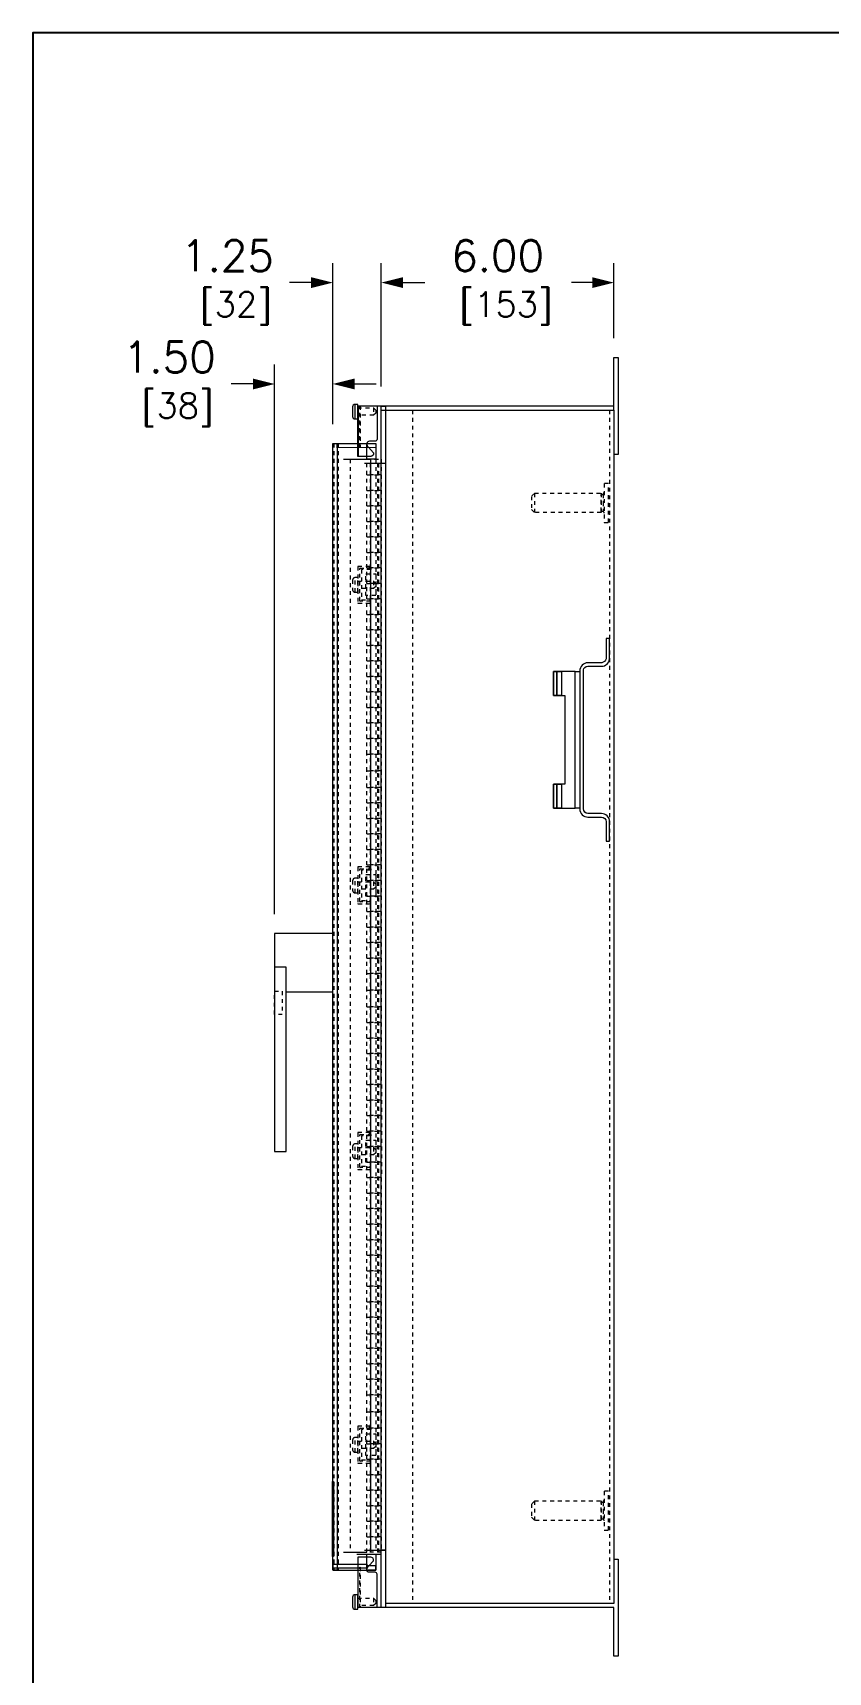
# Model space of a CAD drawing. Header units: inches. Extents: x 0 to 61.6, y 0 to 71.9.
# Drawn here: x 0 to 20.54, y 29.65 to 71.95 of the extents above; entities that cross this region are included whole.
import ezdxf

# ---------------------------------------------------------------- set-up
doc = ezdxf.new("R2010")
doc.units = ezdxf.units.IN
doc.header["$MEASUREMENT"] = 0
doc.linetypes.add('HIDDEN2', pattern=[0.08, 0.035, -0.045])
for name, color, linetype, lineweight in [('CONTINUOUS1', 7, 'Continuous', 20), ('DIM', 2, 'Continuous', 20), ('HIDDEN1', 5, 'HIDDEN2', 20)]:
    doc.layers.add(name, color=color, linetype=linetype, lineweight=lineweight)
doc.layers.add('VIEWPORT', color=9, linetype='Continuous', plot=False)
doc.styles.add('RomanS', font='romans.shx')
doc.dimstyles.new('SchneiderElectric Dual Below', dxfattribs={"dimscale": 0, "dimtxt": 0.1, "dimasz": 0.07, "dimexe": 0.0625, "dimexo": 0.0625, "dimgap": 0.04, "dimtad": 0, "dimtih": 1, "dimtoh": 1, "dimrnd": 0.001, "dimzin": 4, "dimdsep": 46, "dimtxsty": 'RomanS', "dimblk": 'SEArrow', "dimcen": 0.09, "dimclrd": 256, "dimclre": 256, "dimclrt": 256, "dimadec": 0, "dimazin": 1, "dimtfac": 1, "dimtofl": 0, "dimtmove": 0, "dimatfit": 3, "dimldrblk": 'SEArrow', "dimfxl": 1, "dimtolj": 1, "dimtzin": 0, "dimlwd": -1, "dimlwe": -1, "dimarcsym": 0})

# ---------------------------------------------------------------- blocks, each defined once
blk = doc.blocks.new('SEArrow')
at = {"linetype": 'ByBlock', "lineweight": -2}
blk.add_lwpolyline([(0, 0, 0, 0.5, 0), (-1, 0, 0.5, 0.5, 0)], format="xyseb", dxfattribs=at)
blk = doc.blocks.new('*D12')
at = {"layer": 'Defpoints', "color": 0, "transparency": 16777216}
for p in [(9, 65.503), (15.005, 63.57), (9, 62.319)]:
    blk.add_point(p, dxfattribs=at)
at = {"layer": 'DIM', "transparency": 16777216}
for p, q in [((9, 62.819), (9, 66.003)), ((15.005, 64.07), (15.005, 66.003)), ((9.56, 65.503), (10.098, 65.503)), ((14.445, 65.503), (13.907, 65.503))]:
    blk.add_line(p, q, dxfattribs=at)
at = {"layer": 'DIM', "transparency": 16777216, "xscale": 0.56, "yscale": 0.56, "zscale": 0.56, "rotation": 180}
blk.add_blockref('SEArrow', (9, 65.503), dxfattribs=at)
at = {"layer": 'DIM', "transparency": 16777216, "xscale": 0.56, "yscale": 0.56, "zscale": 0.56}
blk.add_blockref('SEArrow', (15.005, 65.503), dxfattribs=at)
at = {"layer": 'DIM', "transparency": 16777216, "insert": (12.003, 65.503), "char_height": 0.8, "attachment_point": 5, "style": 'RomanS'}
blk.add_mtext('\\A1;6.00\\P{\\H0.8x; [153]', dxfattribs=at)
blk = doc.blocks.new('*D14')
at = {"layer": 'Defpoints', "color": 0, "transparency": 16777216}
for p in [(7.748, 65.503), (9, 62.319), (7.748, 61.352)]:
    blk.add_point(p, dxfattribs=at)
at = {"layer": 'DIM', "transparency": 16777216}
for p, q in [((7.748, 61.852), (7.748, 66.003)), ((9, 62.819), (9, 66.003)), ((7.188, 65.503), (6.628, 65.503)), ((9.56, 65.503), (10.12, 65.503))]:
    blk.add_line(p, q, dxfattribs=at)
at = {"layer": 'DIM', "transparency": 16777216, "xscale": 0.56, "yscale": 0.56, "zscale": 0.56}
blk.add_blockref('SEArrow', (7.748, 65.503), dxfattribs=at)
at = {"layer": 'DIM', "transparency": 16777216, "xscale": 0.56, "yscale": 0.56, "zscale": 0.56, "rotation": 180}
blk.add_blockref('SEArrow', (9, 65.503), dxfattribs=at)
at = {"layer": 'DIM', "transparency": 16777216, "insert": (5.028, 65.503), "char_height": 0.8, "attachment_point": 5, "style": 'RomanS'}
blk.add_mtext('\\A1;1.25\\P{\\H0.8x; [32]', dxfattribs=at)
blk = doc.blocks.new('*D15')
at = {"layer": 'Defpoints', "color": 0, "transparency": 16777216}
for p in [(6.244, 62.887), (7.748, 61.352), (6.244, 48.704)]:
    blk.add_point(p, dxfattribs=at)
at = {"layer": 'DIM', "transparency": 16777216}
for p, q in [((6.244, 49.204), (6.244, 63.387)), ((7.748, 61.852), (7.748, 63.387)), ((5.684, 62.887), (5.124, 62.887)), ((8.308, 62.887), (8.868, 62.887))]:
    blk.add_line(p, q, dxfattribs=at)
at = {"layer": 'DIM', "transparency": 16777216, "xscale": 0.56, "yscale": 0.56, "zscale": 0.56}
blk.add_blockref('SEArrow', (6.244, 62.887), dxfattribs=at)
at = {"layer": 'DIM', "transparency": 16777216, "xscale": 0.56, "yscale": 0.56, "zscale": 0.56, "rotation": 180}
blk.add_blockref('SEArrow', (7.748, 62.887), dxfattribs=at)
at = {"layer": 'DIM', "transparency": 16777216, "insert": (3.524, 62.887), "char_height": 0.8, "attachment_point": 5, "style": 'RomanS'}
blk.add_mtext('\\A1;1.50\\P{\\H0.8x; [38]', dxfattribs=at)

msp = doc.modelspace()

# ---------------------------------------------------------------- linework, layer by layer
at = {"layer": 'CONTINUOUS1'}
for p, q in [((8.321, 61.987), (8.321, 62.362)), ((8.321, 31.273), (8.321, 31.648))]:
    msp.add_line(p, q, dxfattribs=at)
for points in [[(15.005, 62.211), (15.005, 63.57), (15.113, 63.57), (15.113, 61.069), (15.005, 61.069)], [(15.005, 62.319), (9, 62.319), (8.392, 62.319), (8.392, 61.353)], [(9, 62.211), (15.005, 62.211), (15.005, 31.424), (9.109, 31.424)], [(8.026, 60.944), (8.627, 60.944)], [(8.728, 32.742), (8.728, 60.944)], [(9.109, 60.836), (8.564, 60.836)], [(14.003, 55.465), (13.442, 55.465), (13.442, 54.845), (13.742, 54.845), (13.742, 52.562), (13.442, 52.562), (13.442, 51.941), (14.003, 51.941)], [(6.545, 47.203), (7.748, 47.203), (7.748, 48.704), (6.244, 48.704), (6.245, 43.082), (6.545, 43.082), (6.543, 47.842), (6.245, 47.842)], [(8.026, 32.742), (8.626, 32.742)], [(8.371, 32.691), (9, 32.691)], [(8.564, 32.799), (9, 32.799)], [(7.757, 32.283), (8.855, 32.283), (8.855, 32.391), (8.627, 32.391)], [(15.005, 32.566), (15.113, 32.566), (15.113, 30.064), (15.005, 30.064), (15.005, 31.315), (9, 31.315), (8.392, 31.315)]]:
    msp.add_lwpolyline(points, dxfattribs=at)
for points in [[(8.392, 61.987), (8.392, 62.362), (8.321, 62.362, 0.41444), (8.259, 62.299), (8.259, 62.049, 0.414167), (8.321, 61.987), (8.392, 61.987)], [(8.892, 62.319), (8.892, 61.46, -0.41414), (8.842, 61.41), (8.696, 61.41, 0.354761), (8.625, 61.352, 0.328943), (8.666, 61.261), (8.8, 61.113, -0.486929), (8.726, 61.019), (8.392, 61.019), (8.392, 62.319), (8.402, 62.319), (8.402, 61.019)], [(14.896, 56.316), (14.803, 56.316), (14.803, 55.795, -0.337202), (14.692, 55.696), (14.335, 55.695, 0.414943), (14.123, 55.482), (14.123, 51.923, 0.41557), (14.336, 51.711), (14.683, 51.711, -0.411716), (14.803, 51.592), (14.803, 51.091), (14.896, 51.091), (14.896, 51.592, 0.415486), (14.683, 51.804), (14.335, 51.804, -0.410321), (14.217, 51.924), (14.217, 55.508, -0.329795), (14.332, 55.602), (14.69, 55.602, 0.365288), (14.896, 55.792), (14.896, 56.316)], [(8.892, 31.315), (8.892, 32.175, 0.41414), (8.842, 32.225), (8.696, 32.225, -0.354761), (8.625, 32.283, -0.21734), (8.677, 32.391), (8.8, 32.522, 0.486929), (8.726, 32.616), (8.392, 32.616), (8.392, 31.315), (8.402, 31.315), (8.402, 32.616)], [(8.392, 31.273), (8.392, 31.648), (8.321, 31.648, 0.41444), (8.259, 31.585), (8.259, 31.335, 0.414167), (8.321, 31.273), (8.392, 31.273)]]:
    msp.add_lwpolyline(points, format="xyb", dxfattribs=at)
for points in [[(9, 62.319), (9.109, 62.319), (9.109, 32.799), (9, 32.799)], [(7.748, 61.352), (7.856, 61.352), (7.856, 32.282), (7.748, 32.282)], [(7.856, 61.352), (8.855, 61.353), (8.855, 61.244), (7.856, 61.243)], [(8.625, 61.351), (8.855, 61.351), (8.855, 60.944), (8.625, 60.944)], [(13.442, 55.465), (13.535, 55.465), (13.535, 54.845), (13.442, 54.845)], [(13.535, 55.465), (13.655, 55.465), (13.655, 54.845), (13.535, 54.845)], [(14.003, 55.465), (14.123, 55.465), (14.123, 51.941), (14.003, 51.941)], [(13.442, 52.562), (13.535, 52.562), (13.535, 51.941), (13.442, 51.941)], [(13.535, 52.562), (13.655, 52.562), (13.655, 51.941), (13.535, 51.941)], [(7.739, 34.566), (7.763, 34.566), (7.763, 32.635), (7.739, 32.635)], [(8.627, 32.691), (8.855, 32.691), (8.855, 32.283), (8.627, 32.283)], [(9, 32.799), (9.109, 32.799), (9.109, 31.315), (9, 31.315)], [(7.757, 32.439), (8.627, 32.438), (8.627, 32.33), (7.757, 32.33)]]:
    msp.add_lwpolyline(points, close=True, dxfattribs=at)
at = {"layer": 'HIDDEN1'}
for p, q in [((8.321, 57.515), (8.321, 57.89)), ((8.321, 49.759), (8.321, 50.134)), ((8.321, 42.903), (8.321, 43.278)), ((8.321, 35.326), (8.321, 35.702))]:
    msp.add_line(p, q, dxfattribs=at)
for points in [[(8.392, 62.269), (8.8, 62.269), (8.862, 62.214), (8.862, 62.132), (8.8, 62.079), (8.392, 62.079)], [(8.8, 62.267), (8.8, 62.079)], [(9.801, 62.211), (9.801, 31.424)], [(14.896, 62.211), (14.896, 31.424)], [(7.776, 61.352), (7.776, 32.282)], [(7.884, 61.352), (7.884, 32.282)], [(8.2, 60.944), (8.2, 32.742)], [(8.855, 60.944), (8.855, 32.799)], [(8.72, 32.742), (8.72, 60.836)], [(8.392, 57.798), (8.8, 57.798), (8.862, 57.742), (8.862, 57.66), (8.8, 57.608), (8.392, 57.608)], [(8.8, 57.795), (8.8, 57.608)], [(8.392, 50.041), (8.8, 50.041), (8.862, 49.985), (8.862, 49.904), (8.8, 49.851), (8.392, 49.851)], [(8.8, 50.039), (8.8, 49.851)], [(8.392, 43.185), (8.8, 43.185), (8.862, 43.129), (8.862, 43.048), (8.8, 42.995), (8.392, 42.995)], [(8.8, 43.183), (8.8, 42.995)], [(8.392, 35.609), (8.8, 35.609), (8.862, 35.553), (8.862, 35.472), (8.8, 35.419), (8.392, 35.419)], [(8.8, 35.606), (8.8, 35.419)], [(8.392, 31.555), (8.8, 31.555), (8.862, 31.499), (8.862, 31.418), (8.8, 31.365), (8.392, 31.365)], [(8.8, 31.553), (8.8, 31.365)]]:
    msp.add_lwpolyline(points, dxfattribs=at)
for points in [[(8.442, 62.319), (8.452, 62.319), (8.452, 61.244), (8.442, 61.244)], [(8.626, 60.944), (9, 60.944), (9, 60.544), (8.626, 60.544)], [(8.626, 60.544), (9, 60.544), (9, 60.143), (8.626, 60.143)], [(8.907, 60.836), (8.926, 60.836), (8.926, 32.742), (8.907, 32.742)], [(8.626, 60.143), (9, 60.143), (9, 59.743), (8.626, 59.743)], [(14.756, 59.317), (14.865, 59.317), (14.865, 60.318), (14.756, 60.318)], [(8.626, 59.743), (9, 59.743), (9, 59.343), (8.626, 59.343)], [(12.96, 60.068), (12.88, 59.988), (12.88, 59.647), (12.96, 59.567)], [(12.96, 60.068), (14.677, 60.068), (14.677, 59.567), (12.96, 59.567)], [(14.677, 60.037), (14.726, 60.037), (14.726, 59.598), (14.677, 59.598)], [(8.626, 59.343), (9, 59.343), (9, 58.943), (8.626, 58.943)], [(8.626, 58.943), (9, 58.943), (9, 58.542), (8.626, 58.542)], [(8.626, 58.542), (9, 58.542), (9, 58.142), (8.626, 58.142)], [(8.6, 57.99), (8.855, 57.99), (8.855, 57.426), (8.6, 57.426)], [(8.626, 58.142), (9, 58.142), (9, 57.742), (8.626, 57.742)], [(8.626, 57.742), (9, 57.742), (9, 57.342), (8.626, 57.342)], [(8.626, 57.342), (9, 57.342), (9, 56.941), (8.626, 56.941)], [(8.626, 56.941), (9, 56.941), (9, 56.541), (8.626, 56.541)], [(8.626, 56.541), (9, 56.541), (9, 56.141), (8.626, 56.141)], [(8.626, 56.141), (9, 56.141), (9, 55.741), (8.626, 55.741)], [(8.626, 55.741), (9, 55.741), (9, 55.34), (8.626, 55.34)], [(8.626, 55.34), (9, 55.34), (9, 54.94), (8.626, 54.94)], [(8.626, 54.94), (9, 54.94), (9, 54.54), (8.626, 54.54)], [(8.626, 54.54), (9, 54.54), (9, 54.14), (8.626, 54.14)], [(8.626, 54.14), (9, 54.14), (9, 53.739), (8.626, 53.739)], [(8.626, 53.739), (9, 53.739), (9, 53.339), (8.626, 53.339)], [(8.626, 53.339), (9, 53.339), (9, 52.904), (8.626, 52.904)], [(8.626, 52.904), (9, 52.904), (9, 52.477), (8.626, 52.477)], [(8.626, 52.477), (9, 52.477), (9, 52.077), (8.626, 52.077)], [(8.626, 52.077), (9, 52.077), (9, 51.677), (8.626, 51.677)], [(8.626, 51.677), (9, 51.677), (9, 51.276), (8.626, 51.276)], [(8.626, 51.276), (9, 51.276), (9, 50.876), (8.626, 50.876)], [(8.626, 50.876), (9, 50.876), (9, 50.476), (8.626, 50.476)], [(8.626, 50.476), (9, 50.476), (9, 50.076), (8.626, 50.076)], [(8.6, 50.233), (8.855, 50.233), (8.855, 49.668), (8.6, 49.668)], [(8.626, 50.076), (9, 50.076), (9, 49.675), (8.626, 49.675)], [(8.626, 49.675), (9, 49.675), (9, 49.275), (8.626, 49.275)], [(8.626, 49.275), (9, 49.275), (9, 48.875), (8.626, 48.875)], [(8.626, 48.875), (9, 48.875), (9, 48.475), (8.626, 48.475)], [(8.626, 48.475), (9, 48.475), (9, 48.074), (8.626, 48.074)], [(8.626, 48.074), (9, 48.074), (9, 47.674), (8.626, 47.674)], [(8.626, 47.674), (9, 47.674), (9, 47.243), (8.626, 47.243)], [(6.244, 47.218), (6.444, 47.218), (6.444, 46.621), (6.244, 46.621)], [(8.626, 47.243), (9, 47.243), (9, 46.812), (8.626, 46.812)], [(8.626, 46.812), (9, 46.812), (9, 46.412), (8.626, 46.412)], [(8.626, 46.412), (9, 46.412), (9, 46.011), (8.626, 46.011)], [(8.626, 46.011), (9, 46.011), (9, 45.611), (8.626, 45.611)], [(8.626, 45.611), (9, 45.611), (9, 45.211), (8.626, 45.211)], [(8.626, 45.211), (9, 45.211), (9, 44.811), (8.626, 44.811)], [(8.626, 44.811), (9.001, 44.811), (9.001, 44.41), (8.626, 44.41)], [(8.626, 44.41), (9.001, 44.41), (9.001, 44.01), (8.626, 44.01)], [(8.626, 44.01), (9.001, 44.01), (9.001, 43.61), (8.626, 43.61)], [(8.626, 43.61), (9.001, 43.61), (9.001, 43.21), (8.626, 43.21)], [(8.6, 43.377), (8.855, 43.377), (8.855, 42.812), (8.6, 42.812)], [(8.626, 43.21), (9.001, 43.21), (9.001, 42.809), (8.626, 42.809)], [(8.626, 42.809), (9.001, 42.809), (9.001, 42.409), (8.626, 42.409)], [(8.626, 42.409), (9, 42.409), (9, 42.009), (8.626, 42.009)], [(8.626, 42.009), (9, 42.009), (9, 41.609), (8.626, 41.609)], [(8.626, 41.609), (9, 41.609), (9, 41.208), (8.626, 41.208)], [(8.626, 41.208), (9, 41.208), (9, 40.808), (8.626, 40.808)], [(8.626, 40.808), (9, 40.808), (9, 40.408), (8.626, 40.408)], [(8.626, 40.408), (9, 40.408), (9, 40.008), (8.626, 40.008)], [(8.626, 40.008), (9, 40.008), (9, 39.607), (8.626, 39.607)], [(8.626, 39.607), (9, 39.607), (9, 39.207), (8.626, 39.207)], [(8.626, 39.207), (9, 39.207), (9, 38.807), (8.626, 38.807)], [(8.626, 38.807), (9, 38.807), (9, 38.38), (8.626, 38.382)], [(8.626, 38.382), (9, 38.38), (9, 38.006), (8.626, 38.006)], [(8.626, 38.006), (9, 38.006), (9, 37.606), (8.626, 37.606)], [(8.626, 37.606), (9, 37.606), (9, 37.206), (8.626, 37.206)], [(8.626, 37.206), (9, 37.206), (9, 36.806), (8.626, 36.806)], [(8.626, 36.806), (9, 36.806), (9, 36.37), (8.626, 36.37)], [(8.626, 36.37), (9, 36.37), (9, 35.944), (8.626, 35.944)], [(8.6, 35.8), (8.855, 35.8), (8.855, 35.236), (8.6, 35.236)], [(8.626, 35.944), (9, 35.944), (9, 35.543), (8.626, 35.543)], [(8.626, 35.543), (9, 35.543), (9, 35.143), (8.626, 35.143)], [(8.626, 35.143), (9, 35.143), (9, 34.743), (8.626, 34.743)], [(8.626, 34.743), (9, 34.743), (9, 34.343), (8.626, 34.343)], [(8.626, 34.343), (9, 34.343), (9, 33.942), (8.626, 33.942)], [(14.756, 33.316), (14.865, 33.316), (14.865, 34.317), (14.756, 34.317)], [(8.626, 33.942), (9, 33.942), (9, 33.542), (8.626, 33.542)], [(12.96, 34.067), (12.88, 33.986), (12.88, 33.646), (12.96, 33.566)], [(12.96, 34.067), (14.677, 34.067), (14.677, 33.566), (12.96, 33.566)], [(14.677, 34.036), (14.726, 34.036), (14.726, 33.597), (14.677, 33.597)], [(8.626, 33.542), (9, 33.542), (9, 33.142), (8.626, 33.142)], [(8.626, 33.142), (9, 33.142), (9, 32.742), (8.626, 32.742)], [(8.442, 32.356), (8.452, 32.356), (8.452, 31.315), (8.442, 31.315)]]:
    msp.add_lwpolyline(points, close=True, dxfattribs=at)
for points in [[(14.756, 60.094, -0.357334), (14.726, 60.068), (14.726, 59.598, -0.27425), (14.756, 59.552, 1.087323)], [(8.696, 58.134), (8.696, 58.182), (8.401, 58.182, 0.457014), (8.392, 58.172), (8.392, 57.242, 0.415538), (8.402, 57.232), (8.72, 57.232), (8.72, 57.282), (8.452, 57.282, -0.39929), (8.442, 57.291), (8.442, 58.128, -0.531141), (8.451, 58.134), (8.728, 58.134), (8.728, 58.098), (8.492, 58.098), (8.492, 57.317), (8.728, 57.317)], [(8.392, 57.515), (8.392, 57.89), (8.321, 57.89, 0.41444), (8.259, 57.828), (8.259, 57.578, 0.414167), (8.321, 57.515), (8.392, 57.515)], [(8.696, 50.378), (8.696, 50.426), (8.401, 50.426, 0.457014), (8.392, 50.416), (8.392, 49.485, 0.415538), (8.402, 49.475), (8.72, 49.475), (8.72, 49.525), (8.452, 49.525, -0.39929), (8.442, 49.535), (8.442, 50.372, -0.531141), (8.451, 50.378), (8.728, 50.378), (8.728, 50.341), (8.492, 50.341), (8.492, 49.56), (8.728, 49.56)], [(8.392, 49.759), (8.392, 50.134), (8.321, 50.134, 0.41444), (8.259, 50.071), (8.259, 49.821, 0.414167), (8.321, 49.759), (8.392, 49.759)], [(8.392, 42.903), (8.392, 43.278), (8.321, 43.278, 0.41444), (8.259, 43.215), (8.259, 42.965, 0.414167), (8.321, 42.903), (8.392, 42.903)], [(8.696, 43.522), (8.696, 43.57), (8.401, 43.57, 0.457014), (8.392, 43.56), (8.392, 42.629, 0.415538), (8.402, 42.619), (8.72, 42.619), (8.72, 42.67), (8.452, 42.67, -0.39929), (8.442, 42.679), (8.442, 43.516, -0.531141), (8.451, 43.522), (8.728, 43.522), (8.728, 43.485), (8.492, 43.485), (8.492, 42.704), (8.728, 42.704)], [(8.696, 35.946), (8.696, 35.994), (8.401, 35.994, 0.457014), (8.392, 35.984), (8.392, 35.053, 0.415538), (8.402, 35.043), (8.72, 35.043), (8.72, 35.093), (8.452, 35.093, -0.39929), (8.442, 35.103), (8.442, 35.939, -0.531141), (8.451, 35.946), (8.728, 35.946), (8.728, 35.909), (8.492, 35.909), (8.492, 35.128), (8.728, 35.128)], [(8.392, 35.326), (8.392, 35.702), (8.321, 35.702, 0.41444), (8.259, 35.639), (8.259, 35.389, 0.414167), (8.321, 35.326), (8.392, 35.326)], [(14.756, 34.093, -0.357334), (14.726, 34.067), (14.726, 33.597, -0.27425), (14.756, 33.551, 1.087323)]]:
    msp.add_lwpolyline(points, format="xyb", dxfattribs=at)
at = {"layer": 'VIEWPORT'}
msp.add_lwpolyline([(0, 0), (61.6, 0), (61.6, 71.949), (0, 71.949)], close=True, dxfattribs=at)

# ---------------------------------------------------------------- dimensions: what is measured, and where the dimension line sits
at = {"layer": 'DIM'}
for base, p1, p2, picture, middle in [((7.748, 65.503), (9, 62.319), (7.748, 61.352), '*D14', (5.028, 65.503)), ((9.0004, 65.5032), (15.0047, 63.5703), (9.0004, 62.3195), '*D12', (12.0026, 65.5032)), ((6.244, 62.887), (7.748, 61.352), (6.244, 48.704), '*D15', (3.524, 62.887))]:
    dim = msp.add_linear_dim(base=base, p1=p1, p2=p2, dimstyle='SchneiderElectric Dual Below', override={"dimscale": 8, "dimpost": '\\P{\\H0.8x;'}, dxfattribs=at)
    dim.commit()
    dim.dimension.update_dxf_attribs({"geometry": picture, "text_midpoint": middle})

doc.saveas('drawing.dxf')
